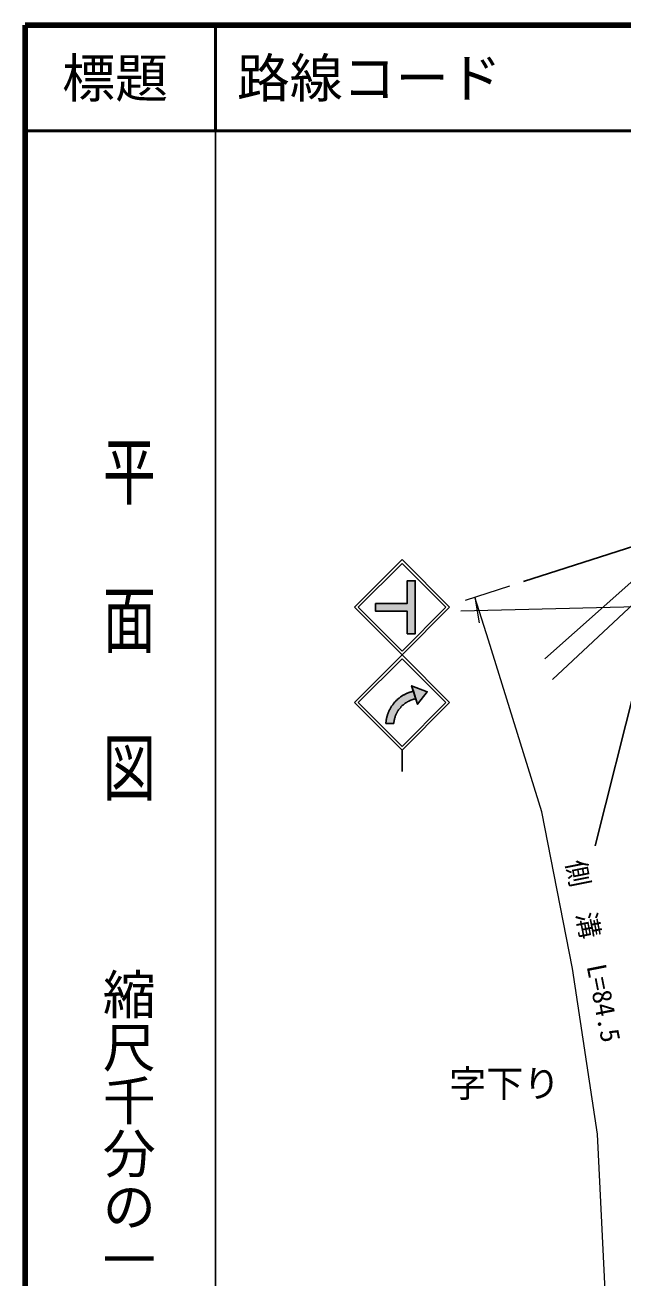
# Model space of a CAD drawing. Units: millimetres, scale not verified. Extents: x 40000 to 680000, y 20000 to 380000.
# Drawn here: x 40000 to 96463, y 261731 to 380000 of the extents above; entities that cross this region are included whole.
import ezdxf
from ezdxf.enums import TextEntityAlignment as Align

# ---------------------------------------------------------------- set-up
doc = ezdxf.new("R2010")
doc.units = ezdxf.units.MM
doc.header["$LTSCALE"] = 1000
for name, color, linetype, lineweight in [('M-BGD', 7, 'Continuous', 25), ('M-BMK-OTRS', 5, 'Continuous', 25), ('M-STR-HTXT', 7, 'Continuous', 13), ('M-STR-STRC', 7, 'Continuous', 25), ('M-TTL', 2, 'Continuous', 140), ('M-TTL-BAND', 7, 'Continuous', 25), ('M-TTL-LINE', 7, 'Continuous', 50)]:
    doc.layers.add(name, color=color, linetype=linetype, lineweight=lineweight)
doc.layers.add('M-BMK-HTXT', color=7, linetype='Continuous')
doc.layers.add('M-TTL-TXT', color=7, linetype='Continuous')
doc.styles.add('@ＭＳ ゴシック', font='')
doc.styles.add('ＭＳ ゴシック', font='')
doc.styles.get('@ＭＳ ゴシック').set_extended_font_data('@MS Gothic')
doc.styles.get('ＭＳ ゴシック').set_extended_font_data('MS Gothic')

msp = doc.modelspace()

# ---------------------------------------------------------------- hatches: boundary and pattern name
at = {"layer": 'M-STR-STRC'}
for points in [[(76098, 324662), (76098, 322538), (76848, 322538), (76848, 327538), (76098, 327538), (76098, 325412), (73098, 325412), (73098, 324662)], [(76898, 316406), (76853, 316397), (76809, 316387), (76766, 316376), (76722, 316365), (76678, 316352), (76635, 316340), (76592, 316326), (76549, 316311), (76507, 316296), (76465, 316280), (76423, 316264), (76381, 316246), (76340, 316228), (76299, 316209), (76258, 316190), (76218, 316169), (76178, 316149), (76138, 316127), (76099, 316105), (76060, 316082), (76022, 316058), (75984, 316033), (75946, 316008), (75909, 315983), (75872, 315956), (75836, 315930), (75801, 315902), (75765, 315874), (75731, 315845), (75696, 315816), (75663, 315786), (75629, 315755), (75597, 315724), (75565, 315692), (75533, 315660), (75502, 315627), (75472, 315594), (75442, 315560), (75413, 315525), (75384, 315490), (75356, 315455), (75329, 315419), (75302, 315383), (75276, 315346), (75251, 315309), (75226, 315271), (75202, 315233), (75178, 315194), (75155, 315155), (75133, 315116), (75112, 315076), (75091, 315036), (75071, 314996), (75052, 314955), (75033, 314914), (75015, 314873), (74998, 314831), (74982, 314789), (74966, 314746), (74951, 314704), (74937, 314661), (74924, 314618), (74911, 314575), (74899, 314531), (74888, 314487), (74877, 314443), (74868, 314399), (74859, 314355), (74851, 314311), (74843, 314266), (74837, 314222), (74831, 314177), (74826, 314132), (74822, 314087), (74822, 314083), (74078, 314084), (74081, 314123), (74086, 314181), (74092, 314238), (74099, 314296), (74107, 314354), (74116, 314411), (74126, 314468), (74137, 314525), (74149, 314582), (74161, 314639), (74175, 314695), (74190, 314751), (74206, 314807), (74223, 314862), (74241, 314918), (74260, 314973), (74279, 315027), (74300, 315082), (74322, 315135), (74344, 315189), (74368, 315242), (74392, 315295), (74418, 315347), (74444, 315399), (74471, 315450), (74499, 315501), (74528, 315551), (74558, 315601), (74588, 315650), (74620, 315699), (74652, 315747), (74685, 315795), (74719, 315842), (74754, 315889), (74790, 315934), (74826, 315980), (74864, 316024), (74902, 316068), (74940, 316111), (74980, 316154), (75020, 316196), (75061, 316237), (75103, 316277), (75145, 316317), (75188, 316356), (75232, 316394), (75276, 316432), (75321, 316468), (75367, 316504), (75413, 316539), (75460, 316573), (75508, 316607), (75556, 316639), (75604, 316671), (75654, 316702), (75703, 316732), (75754, 316761), (75804, 316789), (75855, 316817), (75907, 316843), (75959, 316869), (76012, 316893), (76065, 316917), (76118, 316940), (76172, 316962), (76226, 316983), (76281, 317003), (76336, 317022), (76391, 317040), (76446, 317057), (76502, 317073), (76558, 317088), (76614, 317102), (76671, 317116), (76505, 317635), (77975, 317071), (77063, 315887)], [(76507, 316296), (76549, 316311), (76592, 316326), (76635, 316340), (76678, 316352), (76722, 316365), (76766, 316376), (76809, 316387), (76853, 316397), (76898, 316406), (76671, 317116), (76614, 317102), (76558, 317088), (76502, 317073), (76446, 317057), (76391, 317040), (76336, 317022), (76281, 317003), (76226, 316983), (76172, 316962), (76118, 316940), (76065, 316917), (76012, 316893), (75959, 316869), (75907, 316843), (75855, 316817), (75804, 316789), (75754, 316761), (75703, 316732), (75654, 316702), (75604, 316671), (75556, 316639), (75508, 316607), (75460, 316573), (75413, 316539), (75367, 316504), (75321, 316468), (75276, 316432), (75232, 316394), (75188, 316356), (75145, 316317), (75103, 316277), (75061, 316237), (75020, 316196), (74980, 316154), (74940, 316111), (74902, 316068), (74864, 316024), (74826, 315980), (74790, 315934), (74754, 315889), (74719, 315842), (74685, 315795), (74652, 315747), (74620, 315699), (74588, 315650), (74558, 315601), (74528, 315551), (74499, 315501), (74471, 315450), (74444, 315399), (74418, 315347), (74392, 315295), (74368, 315242), (74344, 315189), (74322, 315135), (74300, 315082), (74279, 315027), (74260, 314973), (74241, 314918), (74223, 314862), (74206, 314807), (74190, 314751), (74175, 314695), (74161, 314639), (74149, 314582), (74137, 314525), (74126, 314468), (74116, 314411), (74107, 314354), (74099, 314296), (74092, 314238), (74086, 314181), (74081, 314123), (74078, 314084), (74822, 314083), (74822, 314087), (74826, 314132), (74831, 314177), (74837, 314222), (74843, 314266), (74851, 314311), (74859, 314355), (74868, 314399), (74877, 314443), (74888, 314487), (74899, 314531), (74911, 314575), (74924, 314618), (74937, 314661), (74951, 314704), (74966, 314746), (74982, 314789), (74998, 314831), (75015, 314873), (75033, 314914), (75052, 314955), (75071, 314996), (75091, 315036), (75112, 315076), (75133, 315116), (75155, 315155), (75178, 315194), (75202, 315233), (75226, 315271), (75251, 315309), (75276, 315346), (75302, 315383), (75329, 315419), (75356, 315455), (75384, 315490), (75413, 315525), (75442, 315560), (75472, 315594), (75502, 315627), (75533, 315660), (75565, 315692), (75597, 315724), (75629, 315755), (75663, 315786), (75696, 315816), (75731, 315845), (75765, 315874), (75801, 315902), (75836, 315930), (75872, 315956), (75909, 315983), (75946, 316008), (75984, 316033), (76022, 316058), (76060, 316082), (76099, 316105), (76138, 316127), (76178, 316149), (76218, 316169), (76258, 316190), (76299, 316209), (76340, 316228), (76381, 316246), (76423, 316264), (76465, 316280)]]:
    msp.add_hatch(color=256, dxfattribs=at).paths.add_polyline_path(points)

# ---------------------------------------------------------------- linework, layer by layer
at = {"layer": 'M-BGD'}
for points in [[(89096, 320160), (100284, 330126), (100553, 331802)], [(89800, 318218), (99871, 327619), (97699, 317865), (93832, 302525)]]:
    msp.add_lwpolyline(points, dxfattribs=at)
at = {"layer": 'M-BMK-OTRS'}
msp.add_line((136358, 343281), (87082, 327482), dxfattribs=at)
at = {"layer": 'M-STR-HTXT'}
for p, q in [((81583, 325719), (85766, 327061)), ((120304, 325599), (81151, 324685)), ((82462, 326001), (82879, 323582))]:
    msp.add_line(p, q, dxfattribs=at)
msp.add_lwpolyline([(95201, 252201), (94059, 275296), (91711, 290954), (88795, 305720), (83762, 321948), (82462, 326001)], dxfattribs=at)
at = {"layer": 'M-STR-STRC'}
for p, q in [((71098, 325038), (75598, 329538)), ((71452, 325038), (75598, 329185)), ((80099, 325038), (75598, 329538)), ((79745, 325038), (75598, 329185)), ((76848, 327538), (76098, 327538)), ((76098, 325412), (76098, 327538)), ((76848, 322538), (76848, 327538)), ((73098, 324662), (73098, 325412)), ((76098, 325412), (73098, 325412)), ((71098, 325038), (75598, 320538)), ((71452, 325038), (75598, 320891)), ((76098, 324662), (73098, 324662)), ((75598, 320891), (79745, 325038)), ((75599, 320538), (80099, 325038)), ((76098, 322538), (76098, 324662)), ((76848, 322538), (76098, 322538)), ((71098, 316038), (75598, 320538)), ((80099, 316037), (75598, 320538)), ((71452, 316038), (75598, 320184)), ((79745, 316037), (75598, 320184)), ((77063, 315887), (76505, 317635)), ((76505, 317635), (77975, 317071)), ((77975, 317071), (77063, 315887)), ((71098, 316038), (75598, 311537)), ((71452, 316038), (75598, 311890)), ((75598, 311890), (79745, 316037)), ((75599, 311537), (80099, 316037)), ((74078, 314084), (74822, 314083)), ((75598, 311537), (75598, 309537))]:
    msp.add_line(p, q, dxfattribs=at)
for points in [[(73098, 325412), (76098, 325412), (76098, 327538), (76848, 327538), (76848, 322538), (76098, 322538), (76098, 324662), (73098, 324662)], [(76671, 317116), (76898, 316406), (76898, 316406), (76853, 316397), (76809, 316387), (76766, 316376), (76722, 316365), (76678, 316352), (76635, 316340), (76592, 316326), (76549, 316311), (76507, 316296), (76465, 316280), (76423, 316264), (76381, 316246), (76340, 316228), (76299, 316209), (76258, 316190), (76218, 316169), (76178, 316149), (76138, 316127), (76099, 316105), (76060, 316082), (76022, 316058), (75984, 316033), (75946, 316008), (75909, 315983), (75872, 315956), (75836, 315930), (75801, 315902), (75765, 315874), (75731, 315845), (75696, 315816), (75663, 315786), (75629, 315755), (75597, 315724), (75565, 315692), (75533, 315660), (75502, 315627), (75472, 315594), (75442, 315560), (75413, 315525), (75384, 315490), (75356, 315455), (75329, 315419), (75302, 315383), (75276, 315346), (75251, 315309), (75226, 315271), (75202, 315233), (75178, 315194), (75155, 315155), (75133, 315116), (75112, 315076), (75091, 315036), (75071, 314996), (75052, 314955), (75033, 314914), (75015, 314873), (74998, 314831), (74982, 314789), (74966, 314746), (74951, 314704), (74937, 314661), (74924, 314618), (74911, 314575), (74899, 314531), (74888, 314487), (74877, 314443), (74868, 314399), (74859, 314355), (74851, 314311), (74843, 314266), (74837, 314222), (74831, 314177), (74826, 314132), (74822, 314087), (74822, 314083), (74822, 314083), (74078, 314084), (74078, 314084), (74081, 314123), (74086, 314181), (74092, 314238), (74099, 314296), (74107, 314354), (74116, 314411), (74126, 314468), (74137, 314525), (74149, 314582), (74161, 314639), (74175, 314695), (74190, 314751), (74206, 314807), (74223, 314862), (74241, 314918), (74260, 314973), (74279, 315027), (74300, 315082), (74322, 315135), (74344, 315189), (74368, 315242), (74392, 315295), (74418, 315347), (74444, 315399), (74471, 315450), (74499, 315501), (74528, 315551), (74558, 315601), (74588, 315650), (74620, 315699), (74652, 315747), (74685, 315795), (74719, 315842), (74754, 315889), (74790, 315934), (74826, 315980), (74864, 316024), (74902, 316068), (74940, 316111), (74980, 316154), (75020, 316196), (75061, 316237), (75103, 316277), (75145, 316317), (75188, 316356), (75232, 316394), (75276, 316432), (75321, 316468), (75367, 316504), (75413, 316539), (75460, 316573), (75508, 316607), (75556, 316639), (75604, 316671), (75654, 316702), (75703, 316732), (75754, 316761), (75804, 316789), (75855, 316817), (75907, 316843), (75959, 316869), (76012, 316893), (76065, 316917), (76118, 316940), (76172, 316962), (76226, 316983), (76281, 317003), (76336, 317022), (76391, 317040), (76446, 317057), (76502, 317073), (76558, 317088), (76614, 317102)], [(76505, 317635), (77975, 317071), (77063, 315887)], [(76505, 317635), (77975, 317071), (77063, 315887)], [(76671, 317116), (76505, 317635), (77975, 317071), (77063, 315887), (76898, 316406)]]:
    msp.add_lwpolyline(points, close=True, dxfattribs=at)
at = {"layer": 'M-TTL'}
for p, q in [((40000, 380000), (40000, 20000)), ((680000, 380000), (40000, 380000))]:
    msp.add_line(p, q, dxfattribs=at)
at = {"layer": 'M-TTL-BAND'}
msp.add_line((58000, 370000), (58000, 20000), dxfattribs=at)
at = {"layer": 'M-TTL-LINE'}
for p, q in [((58000, 380000), (58000, 370000)), ((40000, 370000), (680000, 370000))]:
    msp.add_line(p, q, dxfattribs=at)

# ---------------------------------------------------------------- texts
at = {"layer": 'M-BMK-HTXT', "style": 'ＭＳ ゴシック'}
msp.add_text('字下り', height=2566, dxfattribs=at).set_placement((85295, 280077), align=Align.MIDDLE_CENTER)
at = {"layer": 'M-STR-HTXT', "style": 'ＭＳ ゴシック'}
msp.add_text('側\u3000溝\u3000L=84.5', height=1833, rotation=281.169, dxfattribs=at).set_placement((92242, 292297), align=Align.BOTTOM_CENTER)
at = {"layer": 'M-TTL-BAND', "style": '@ＭＳ ゴシック', "width": 1.4}
msp.add_text('平  面  図', height=3666, rotation=270, dxfattribs=at).set_placement((49777, 306475), align=Align.MIDDLE_RIGHT)
at = {"layer": 'M-TTL-BAND', "style": '@ＭＳ ゴシック'}
msp.add_text('縮尺千分の一', height=3666, rotation=270, dxfattribs=at).set_placement((49777, 261030), align=Align.MIDDLE_RIGHT)
at = {"layer": 'M-TTL-TXT', "style": 'ＭＳ ゴシック'}
msp.add_text('標題', height=3666, dxfattribs=at).set_placement((48500, 375000), align=Align.MIDDLE_CENTER)
msp.add_text('路線コード', height=3666, dxfattribs=at).set_placement((60000, 375000), align=Align.MIDDLE_LEFT)

doc.saveas('drawing.dxf')
